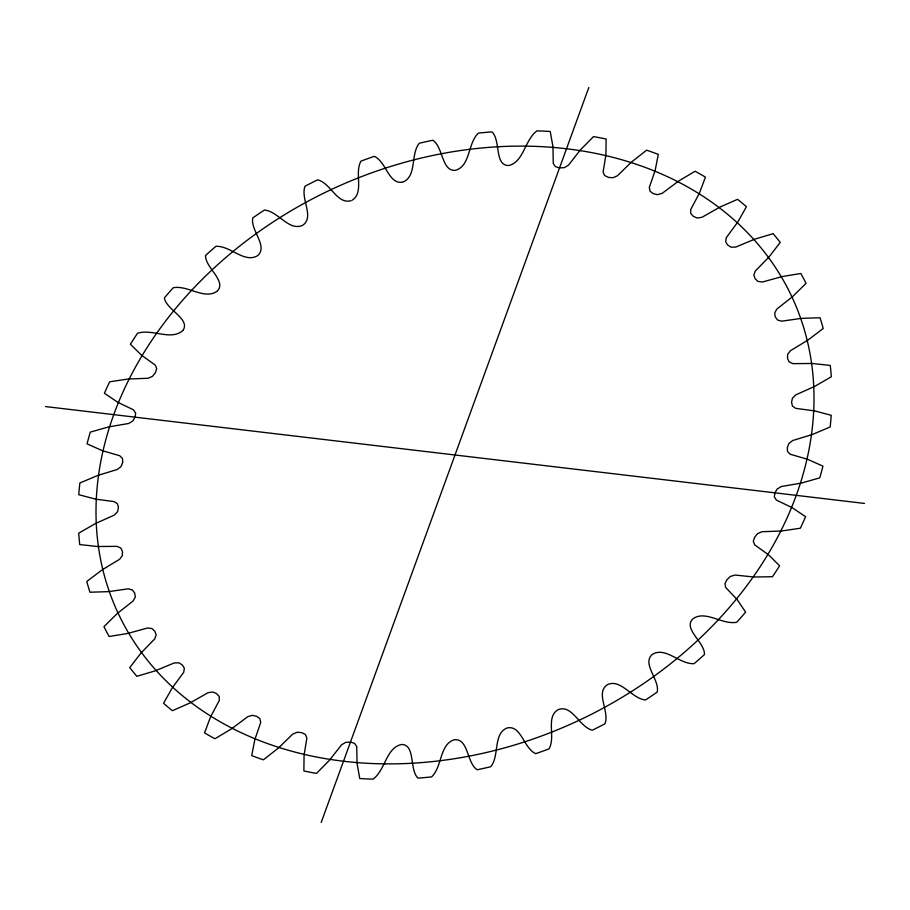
<?xml version="1.0" encoding="UTF-8"?>
<svg xmlns="http://www.w3.org/2000/svg" width="910" height="910" viewBox="0 0 910 910"><rect width="100%" height="100%" fill="white"/><g stroke="black" fill="none" stroke-linecap="round" stroke-linejoin="round"><path stroke-width="1.36" d="M122.748 462.109L122.475 458.469L119.699 455.717L102.5 450.734L87.064 443.852A390.788 307.523 -25.3 0 1 90.272 432.125L108.7 426.904L128.663 423.491L132.815 421L135.078 417.167L135.681 413.129L133.497 409.818L117.936 402.391L104.411 393.279A390.788 307.523 -25.3 0 1 109.655 381.79L128.287 379.015L148.057 378.276L152.493 376.308L155.371 372.713L156.702 368.698L155.303 365.137L141.459 355.162L130.392 344.23A390.788 307.523 -25.3 0 1 137.547 333.265C152.061 328.487 171.251 341.125 182.944 330.432M122.691 462.394L121.075 466.523L117.31 469.48L97.643 475.486L79.864 483.017A390.788 307.523 -25.3 0 0 78.772 494.699L95.743 499.169L114.148 501.603L117.401 503.742L118.436 507.166M321.185 822.492L588.815 87.508M183.137 330.171C190.395 318.807 166.246 309.764 164.369 297.911A390.788 307.523 -25.3 0 1 173.253 287.742C187.904 284.887 204.898 300.527 217.41 290.95M217.649 290.711C226.419 280.507 205.171 267.62 205.512 255.46A390.788 307.523 -25.3 0 1 215.909 246.326C230.31 245.575 244.096 263.331 257.348 255.846M258.042 255.323C267.984 245.689 250.216 230.367 252.787 217.911A390.788 307.523 -25.3 0 1 264.435 210.051C278.346 211.313 288.675 231.322 302.404 225.418M303.007 225.054C314.61 216.751 300.232 198.425 305.043 186.209A390.788 307.523 -25.3 0 1 317.658 179.816C330.739 183.092 337.064 204.625 351.044 200.7M352.17 200.211C364.444 192.465 354.115 172.968 360.986 161.127A390.788 307.523 -25.3 0 1 374.272 156.349C386.136 161.434 388.684 184.821 402.573 182.114M403.244 181.92C417.053 175.823 410.33 154.347 419.248 143.279A390.788 307.523 -25.3 0 1 432.864 140.242C443.125 147.033 441.646 170.898 454.886 170.363M455.728 170.238C470.584 165.745 467.66 143.154 478.398 133.11A390.788 307.523 -25.3 0 1 492.003 131.882C500.705 140.254 494.539 164.335 507.7 165.529M508.713 165.506C523.841 162.06 524.774 139.708 536.957 130.858A390.788 307.523 -25.3 0 1 550.231 131.472L552.95 146.635L553.257 163.47L555.43 166.644L559.536 167.906L564.189 167.679L568.397 165.256L580.432 149.877L593.513 136.591A390.788 307.523 -25.3 0 1 606.117 139.037L605.923 154.825L603.103 171.99L604.593 175.505L608.449 177.393L612.965 177.734L617.424 175.778L631.404 162.117L646.646 150.173A390.788 307.523 -25.3 0 1 658.283 154.381L655.166 170.409L649.296 187.471L650.07 191.259L653.278 193.648L657.52 194.672L662.161 193.375L678.53 181.113L695.069 171.251A390.788 307.523 -25.3 0 1 705.432 177.12L699.494 193L690.701 209.55L690.747 213.509L693.386 216.375L697.253 218.002L701.951 217.308L719.901 207.093L737.578 199.313A390.788 307.523 -25.3 0 1 746.428 206.718L737.794 222.04L726.305 237.669L725.623 241.696L727.613 244.972L731.026 247.156L735.644 247.099L754.754 239.159L773.125 233.677A390.788 307.523 -25.3 0 1 780.245 242.413L769.132 256.813L755.232 271.135L753.833 275.138L755.141 278.744L757.996 281.44L762.443 282.009L782.213 276.549L800.845 273.489A390.788 307.523 -25.3 0 1 806.044 283.351L792.735 296.478L776.765 309.138L774.683 313.017L775.263 316.862L777.515 319.99L781.667 321.173L801.63 318.341L820.046 317.772A390.788 307.523 -25.3 0 1 823.209 328.51L808.023 340.033L790.38 350.725L787.662 354.377L787.514 358.369L789.084 361.861L792.837 363.636L812.505 363.488L830.261 365.433A390.788 307.523 -25.3 0 1 831.308 376.786L814.621 386.432L795.727 394.883L792.451 398.227L791.563 402.265L792.428 406.031L795.704 408.351L814.575 410.888L831.228 415.301A390.788 307.523 -25.3 0 1 830.136 426.983L812.357 434.514L792.69 440.52L788.924 443.477L787.332 447.458L787.468 451.405L790.176 454.215L807.796 459.379L822.936 466.147A390.788 307.523 -25.3 0 1 819.728 477.875L801.301 483.096L781.337 486.509L777.185 489L774.922 492.833L774.319 496.871L776.389 500.09L792.326 507.757L805.589 516.721A390.788 307.523 -25.3 0 1 800.345 528.21L781.713 530.985L761.943 531.724L757.507 533.692L754.629 537.287L753.298 541.302L754.697 544.862L768.54 554.838L779.608 565.77A390.788 307.523 -25.3 0 1 772.453 576.735L754.083 577.008L735.007 575.052L730.377 576.439L726.953 579.704L724.94 583.606L725.623 587.416L737.054 599.462L745.631 612.089A390.788 307.523 -25.3 0 1 736.747 622.258C722.062 625.159 704.943 609.325 692.476 619.175C683.342 629.436 704.875 642.312 704.488 654.54A390.788 307.523 -25.3 0 1 694.091 663.674C679.622 664.505 665.608 646.282 652.379 654.358C641.448 663.777 659.898 679.565 657.213 692.089A390.788 307.523 -25.3 0 1 645.565 699.949C631.745 698.812 620.552 677.893 607.141 684.855C595.242 693.033 609.814 711.552 604.957 723.791A390.788 307.523 -25.3 0 1 592.342 730.184C579.317 727.056 572.174 704.226 558.308 709.572C545.215 716.864 556.033 736.998 549.014 748.873A390.788 307.523 -25.3 0 1 535.728 753.651C523.796 748.6 521.214 724.667 507.097 727.977C492.845 733.767 499.749 755.607 490.752 766.72A390.788 307.523 -25.3 0 1 477.136 769.758C466.546 762.887 468.627 738.146 454.272 739.762C439.439 744.278 442.328 766.834 431.602 776.89A390.788 307.523 -25.3 0 1 417.997 778.118C409.17 769.803 415.631 744.573 401.628 744.482C386.17 747.451 385.317 770.338 373.043 779.142A390.788 307.523 -25.3 0 1 359.768 778.528L357.05 763.365L356.743 746.53L354.57 743.356L350.464 742.094L345.811 742.321L341.603 744.744L329.568 760.123L316.487 773.409A390.788 307.523 -25.3 0 1 303.883 770.963L304.076 755.175L306.897 738.01L305.407 734.495L301.699 732.641L297.195 732.231L292.724 734.12L278.346 748.111L263.354 759.827A390.788 307.523 -25.3 0 1 251.717 755.618L254.834 739.591L260.704 722.529L259.93 718.741L256.722 716.352L252.48 715.328L247.838 716.625L231.47 728.887L214.931 738.749A390.788 307.523 -25.3 0 1 204.568 732.88L210.506 717L219.299 700.45L219.253 696.491L216.614 693.625L212.747 691.998L208.049 692.692L190.099 702.907L172.422 710.687A390.788 307.523 -25.3 0 1 163.573 703.282L172.206 687.96L183.695 672.331L184.377 668.304L182.387 665.028L178.974 662.844L174.356 662.901L155.246 670.841L136.875 676.323A390.788 307.523 -25.3 0 1 129.755 667.587L140.868 653.187L154.768 638.865L156.167 634.861L154.859 631.256L152.004 628.56L147.556 627.991L127.787 633.451L109.154 636.511A390.788 307.523 -25.3 0 1 103.956 626.649L117.265 613.522L133.235 600.862L135.317 596.983L134.68 593.013L132.359 589.93L128.173 588.827L108.711 591.636L89.953 592.228A390.788 307.523 -25.3 0 1 86.791 581.49L101.977 569.967L119.619 559.275L122.338 555.623L122.486 551.631L120.916 548.139L117.162 546.364L97.495 546.512L79.739 544.567A390.788 307.523 -25.3 0 1 78.692 533.214L95.379 523.568L114.273 515.117L117.629 511.636L118.436 507.45M45.5 406.565L864.5 503.435M384.793 763.865A372.179 292.884 -25.3 0 0 795.01 303.781A372.179 292.884 -25.3 0 0 185.196 297.354A372.179 292.884 -25.3 0 0 384.793 763.865"/></g></svg>
